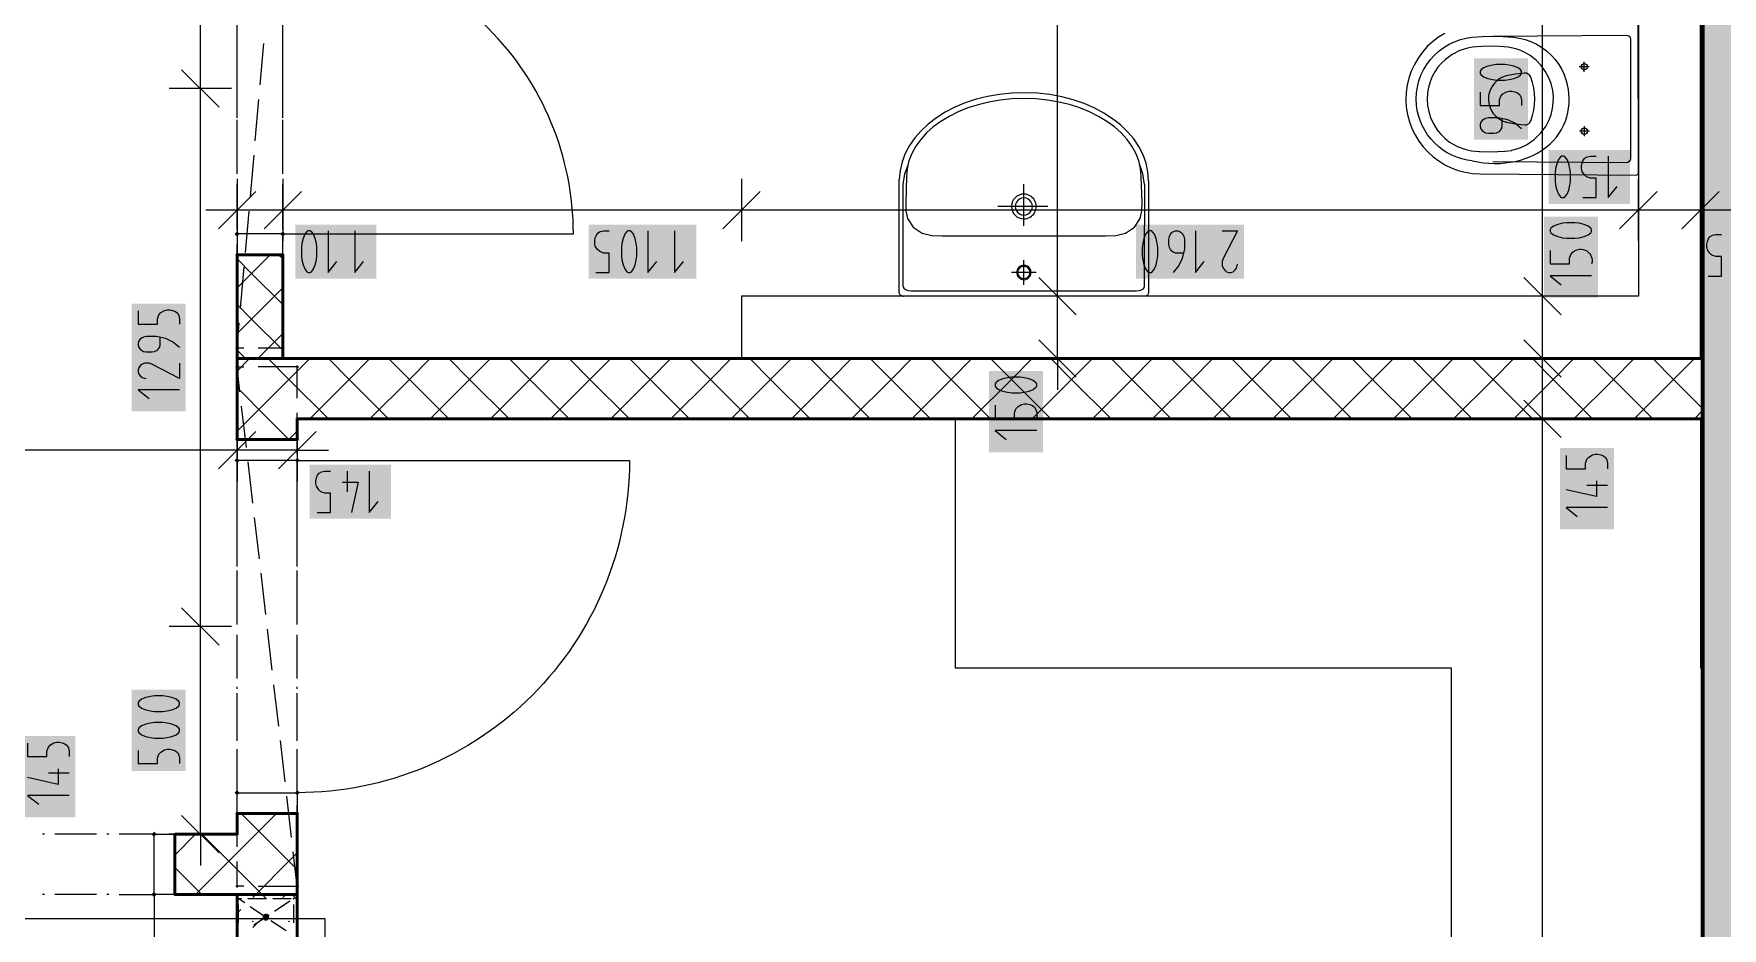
# Model space of a CAD drawing. Header units: millimetres. Extents: x 0 to 594, y 0 to 420.
# Drawn here: x 304.3 to 345.98, y 200.43 to 222.49 of the extents above; entities that cross this region are included whole.
import ezdxf

# ---------------------------------------------------------------- set-up
doc = ezdxf.new("R2010")
doc.units = ezdxf.units.MM
doc.header["$LTSCALE"] = 8
for name, color, linetype in [('PDF_Dvere', 7, 'Continuous'), ('PDF_Instalacni prizdivka do 1m', 7, 'Continuous'), ('PDF_Koty delkove', 7, 'Continuous'), ('PDF_Kuchyne', 7, 'Continuous'), ('PDF_Popis Prostupy', 7, 'Continuous'), ('PDF_Preklady', 7, 'Continuous'), ('PDF_Pricky zdene', 7, 'Continuous'), ('PDF_Prostupy', 7, 'Continuous'), ('PDF_Sanita', 7, 'Continuous'), ('PDF_Steny obvodove nosne', 7, 'Continuous'), ('RED_2.5mm^2', 1, 'Continuous')]:
    doc.layers.add(name, color=color, linetype=linetype)

msp = doc.modelspace()

# ---------------------------------------------------------------- linework, layer by layer
at = {"layer": 'PDF_Dvere', "lineweight": 25}
for points in [[(310.446, 217.554), (317.62, 217.554, 0.414214), (310.446, 224.729), (310.446, 224.112)], [(310.804, 211.402), (310.804, 211.968), (319.004, 211.968, -0.414214), (310.804, 203.768), (310.804, 204.483)], [(306.408, 201.257), (307.268, 201.257), (307.268, 193.057, -0.414213), (299.068, 201.257), (299.489, 201.257)]]:
    msp.add_lwpolyline(points, format="xyb", dxfattribs=at)
for points in [[(309.318, 222.216), (309.318, 222.267)], [(310.446, 222.216), (310.446, 222.267)], [(309.318, 220.934), (309.318, 221.959)], [(310.446, 220.934), (310.446, 221.959)], [(309.318, 220.627), (309.318, 220.678)], [(310.446, 220.627), (310.446, 220.678)], [(309.318, 219.346), (309.318, 220.371)], [(310.446, 219.346), (310.446, 220.371)], [(309.318, 219.038), (309.318, 219.089)], [(310.446, 219.038), (310.446, 219.089)], [(309.318, 217.757), (309.318, 218.782)], [(310.446, 217.757), (310.446, 218.782)], [(309.318, 211.402), (309.318, 211.968)], [(309.318, 211.094), (309.318, 211.146)], [(310.804, 211.094), (310.804, 211.146)], [(309.318, 209.813), (309.318, 210.838)], [(310.804, 209.813), (310.804, 210.838)], [(309.318, 209.506), (309.318, 209.557)], [(310.804, 209.506), (310.804, 209.557)], [(309.318, 208.225), (309.318, 209.25)], [(310.804, 208.225), (310.804, 209.25)], [(309.318, 207.917), (309.318, 207.968)], [(309.318, 206.636), (309.318, 207.661)], [(310.804, 207.917), (310.804, 207.968)], [(310.804, 206.636), (310.804, 207.661)], [(309.318, 206.328), (309.318, 206.38)], [(310.804, 206.328), (310.804, 206.38)], [(309.318, 205.047), (309.318, 206.072)], [(310.804, 205.047), (310.804, 206.072)], [(309.318, 204.74), (309.318, 204.791)], [(310.804, 204.74), (310.804, 204.791)], [(309.318, 203.768), (309.318, 204.483)], [(304.563, 202.743), (304.512, 202.743)], [(305.844, 202.743), (304.819, 202.743)], [(306.152, 202.743), (306.1, 202.743)], [(307.268, 202.743), (306.408, 202.743)], [(304.563, 201.257), (304.512, 201.257)], [(305.844, 201.257), (304.819, 201.257)], [(306.152, 201.257), (306.1, 201.257)]]:
    msp.add_lwpolyline(points, dxfattribs=at)
for points in [[(309.318, 217.554), (309.318, 217.042), (310.446, 217.042), (310.446, 217.554)], [(309.318, 211.968), (309.318, 212.481), (310.804, 212.481), (310.804, 211.968)], [(309.318, 203.256), (309.318, 203.768), (310.804, 203.768), (310.804, 203.256)], [(307.268, 202.743), (307.781, 202.743), (307.781, 201.257), (307.268, 201.257)]]:
    msp.add_lwpolyline(points, close=True, dxfattribs=at)
at = {"layer": 'PDF_Dvere', "lineweight": 25, "transparency": 33554559}
for points in [[(309.318, 217.49), (309.254, 217.554), (309.382, 217.554), (309.318, 217.618)], [(310.446, 217.49), (310.381, 217.554), (310.51, 217.554), (310.446, 217.618)], [(309.318, 211.904), (309.254, 211.968), (309.382, 211.968), (309.318, 212.032)], [(310.804, 211.904), (310.74, 211.968), (310.868, 211.968), (310.804, 212.032)], [(309.318, 203.704), (309.254, 203.768), (309.382, 203.768), (309.318, 203.832)], [(310.804, 203.704), (310.74, 203.768), (310.868, 203.768), (310.804, 203.832)], [(307.332, 202.743), (307.268, 202.679), (307.268, 202.807), (307.204, 202.743)], [(307.332, 201.257), (307.268, 201.193), (307.268, 201.321), (307.204, 201.257)]]:
    msp.add_solid(points, dxfattribs=at)
at = {"layer": 'PDF_Instalacni prizdivka do 1m', "lineweight": 25}
msp.add_lwpolyline([(321.772, 214.479), (345.449, 214.479), (345.449, 214.479), (345.449, 225.754), (343.912, 225.754), (343.912, 216.017), (321.772, 216.017)], close=True, dxfattribs=at)
at = {"layer": 'PDF_Koty delkove', "lineweight": 18}
for points in [[(329.57, 214.479), (329.57, 216.017), (329.57, 235.697), (329.57, 238.464)], [(341.543, 171.113), (341.543, 212.993), (341.543, 214.479), (341.543, 216.017), (341.543, 225.754), (341.543, 227.343), (341.543, 235.85), (341.543, 238.464)], [(308.411, 202.743), (308.411, 207.868), (308.411, 221.142), (308.411, 233.134)], [(308.872, 220.681), (307.949, 221.603)], [(309.179, 221.142), (308.411, 221.142), (307.642, 221.142)], [(340.005, 221.05), (340.005, 220.722), (340.483, 220.722), (340.483, 220.859), (340.518, 220.954), (340.569, 221.009), (340.654, 221.064), (340.722, 221.077), (340.79, 221.077), (340.859, 221.064), (340.927, 221.036), (340.978, 220.995), (341.013, 220.941), (341.03, 220.859), (341.03, 220.722)], [(341.03, 220.147), (340.859, 220.284), (340.688, 220.366), (340.449, 220.42), (340.209, 220.42), (340.142, 220.406), (340.09, 220.379), (340.056, 220.352), (340.022, 220.311), (340.005, 220.256), (340.005, 220.202), (340.022, 220.147), (340.056, 220.106), (340.09, 220.079), (340.142, 220.051), (340.209, 220.037), (340.347, 220.037), (340.414, 220.051)], [(340.414, 220.051), (340.483, 220.079), (340.534, 220.147), (340.552, 220.202), (340.552, 220.393)], [(341.855, 219.064), (341.855, 218.859), (341.868, 218.758), (341.896, 218.638), (341.937, 218.535), (341.991, 218.467), (342.019, 218.45), (342.073, 218.45), (342.101, 218.467), (342.155, 218.535), (342.196, 218.638), (342.224, 218.758), (342.238, 218.859), (342.238, 219.064), (342.224, 219.167), (342.196, 219.287), (342.155, 219.389), (342.101, 219.458), (342.073, 219.475), (342.019, 219.475), (341.991, 219.458), (341.937, 219.389)], [(341.937, 219.389), (341.896, 219.287), (341.868, 219.167), (341.855, 219.064)], [(342.539, 218.45), (342.867, 218.45), (342.867, 218.928), (342.73, 218.928), (342.635, 218.963), (342.58, 219.014), (342.526, 219.099), (342.512, 219.167), (342.512, 219.235), (342.526, 219.304), (342.553, 219.372), (342.594, 219.423), (342.648, 219.458), (342.73, 219.475), (342.867, 219.475)], [(343.169, 219.475), (343.169, 218.45), (343.387, 218.723)], [(309.318, 218.912), (309.318, 218.143), (309.318, 217.374)], [(310.446, 218.912), (310.446, 218.143), (310.446, 217.374)], [(321.772, 218.912), (321.772, 218.143), (321.772, 217.374)], [(343.911, 218.912), (343.911, 218.143), (343.911, 217.374)], [(345.449, 218.912), (345.449, 218.143), (345.449, 217.374)], [(309.779, 218.604), (308.857, 217.682)], [(310.907, 218.604), (309.984, 217.682)], [(322.233, 218.604), (321.31, 217.682)], [(344.373, 218.604), (343.45, 217.682)], [(345.91, 218.604), (344.988, 217.682)], [(309.318, 218.143), (308.549, 218.143)], [(382.605, 218.143), (374.507, 218.143), (371.279, 218.143), (368.923, 218.143), (349.242, 218.143), (347.55, 218.143), (345.449, 218.143), (343.911, 218.143), (321.772, 218.143), (310.446, 218.143), (309.318, 218.143)], [(311.564, 217.631), (311.564, 216.606), (311.782, 216.878)], [(312.221, 217.631), (312.221, 216.606), (312.439, 216.878)], [(318.148, 217.391), (318.161, 217.459), (318.189, 217.527), (318.23, 217.578), (318.284, 217.613), (318.366, 217.631), (318.503, 217.631)], [(319.462, 217.631), (319.462, 216.606), (319.68, 216.878)], [(320.119, 217.631), (320.119, 216.606), (320.337, 216.878)], [(332.006, 216.793), (332.034, 216.913), (332.048, 217.015), (332.048, 217.22), (332.034, 217.322), (332.006, 217.442), (331.965, 217.545), (331.91, 217.613), (331.883, 217.631), (331.828, 217.631), (331.8, 217.613), (331.746, 217.545), (331.705, 217.442), (331.678, 217.322), (331.664, 217.22)], [(332.677, 217.083), (332.485, 217.083), (332.43, 217.101), (332.389, 217.135), (332.362, 217.169), (332.335, 217.22), (332.321, 217.288), (332.321, 217.425), (332.335, 217.493), (332.362, 217.545), (332.389, 217.578), (332.43, 217.613), (332.485, 217.631), (332.54, 217.631), (332.595, 217.613), (332.636, 217.578), (332.663, 217.545), (332.691, 217.493), (332.705, 217.425), (332.705, 217.186), (332.65, 216.947), (332.568, 216.776), (332.43, 216.606)], [(332.978, 217.631), (332.978, 216.606), (333.197, 216.878)], [(333.635, 217.631), (334.019, 217.631), (333.662, 216.947), (333.635, 216.878), (333.635, 216.776), (333.662, 216.708), (333.703, 216.657), (333.744, 216.622), (333.8, 216.606), (333.854, 216.606), (333.909, 216.622), (333.95, 216.657), (333.991, 216.708), (334.019, 216.81)], [(318.175, 216.606), (318.503, 216.606), (318.503, 217.083), (318.366, 217.083), (318.271, 217.118), (318.216, 217.169), (318.161, 217.254), (318.148, 217.322), (318.148, 217.391)], [(331.664, 217.22), (331.664, 217.015), (331.678, 216.913), (331.705, 216.793), (331.746, 216.691), (331.8, 216.622), (331.828, 216.606), (331.883, 216.606), (331.91, 216.622), (331.965, 216.691), (332.006, 216.793)], [(345.961, 216.516), (345.961, 216.994), (345.824, 216.994), (345.729, 217.029), (345.674, 217.08), (345.619, 217.165), (345.605, 217.233), (345.605, 217.301), (345.619, 217.37), (345.646, 217.438), (345.687, 217.489), (345.742, 217.524), (345.824, 217.541), (345.961, 217.541)], [(330.032, 215.556), (329.109, 216.478)], [(342.004, 215.556), (341.081, 216.478)], [(342.759, 216.517), (341.734, 216.517), (342.007, 216.298)], [(345.632, 216.516), (345.961, 216.516)], [(330.339, 216.017), (329.57, 216.017), (328.802, 216.017)], [(342.311, 216.017), (341.543, 216.017), (340.774, 216.017)], [(306.873, 215.655), (306.873, 215.327), (307.351, 215.327), (307.351, 215.464), (307.386, 215.559), (307.437, 215.614), (307.522, 215.669), (307.59, 215.682), (307.658, 215.682), (307.727, 215.669), (307.795, 215.641), (307.846, 215.6), (307.881, 215.546), (307.898, 215.464), (307.898, 215.327)], [(307.898, 214.752), (307.727, 214.889), (307.556, 214.971), (307.317, 215.025), (307.077, 215.025), (307.009, 215.011), (306.958, 214.984), (306.924, 214.957), (306.89, 214.916), (306.873, 214.861)], [(306.873, 214.861), (306.873, 214.807), (306.89, 214.752), (306.924, 214.711), (306.958, 214.684), (307.009, 214.656), (307.077, 214.642), (307.214, 214.642), (307.282, 214.656), (307.351, 214.684), (307.402, 214.752), (307.419, 214.807), (307.419, 214.998)], [(330.032, 214.018), (329.109, 214.941)], [(342.004, 214.018), (341.081, 214.941)], [(307.898, 214.368), (307.898, 213.985), (307.214, 214.341), (307.146, 214.368), (307.043, 214.368), (306.976, 214.341), (306.924, 214.3), (306.89, 214.259), (306.873, 214.204), (306.873, 214.15), (306.89, 214.095), (306.924, 214.054), (306.976, 214.013), (307.077, 213.985)], [(330.339, 214.479), (329.57, 214.479), (328.802, 214.479)], [(329.57, 214.479), (329.57, 213.711)], [(342.311, 214.479), (341.543, 214.479), (340.774, 214.479)], [(328.647, 214.018), (328.442, 214.018), (328.34, 214.004), (328.22, 213.977), (328.118, 213.936), (328.049, 213.882), (328.033, 213.854), (328.033, 213.8), (328.049, 213.772), (328.118, 213.718), (328.22, 213.677), (328.34, 213.649), (328.442, 213.635), (328.647, 213.635), (328.749, 213.649), (328.869, 213.677), (328.972, 213.718), (329.04, 213.772), (329.058, 213.8), (329.058, 213.854), (329.04, 213.882)], [(329.04, 213.882), (328.972, 213.936), (328.869, 213.977), (328.749, 214.004), (328.647, 214.018)], [(307.898, 213.711), (306.873, 213.711), (307.146, 213.493)], [(342.004, 212.532), (341.081, 213.454)], [(328.033, 213.334), (328.033, 213.006), (328.51, 213.006), (328.51, 213.143), (328.545, 213.238), (328.597, 213.293), (328.682, 213.347), (328.749, 213.361), (328.818, 213.361), (328.887, 213.347), (328.954, 213.32), (329.006, 213.279), (329.04, 213.225), (329.058, 213.143), (329.058, 213.006)], [(309.779, 212.678), (308.857, 211.756)], [(309.318, 212.986), (309.318, 212.217), (309.318, 211.448)], [(311.266, 212.678), (310.343, 211.756)], [(310.804, 212.986), (310.804, 212.217), (310.804, 211.448)], [(329.058, 212.704), (328.033, 212.704), (328.305, 212.486)], [(342.311, 212.993), (341.543, 212.993), (340.774, 212.993)], [(310.804, 212.217), (309.531, 212.217), (309.318, 212.217), (307.477, 212.217), (294.558, 212.217), (293.431, 212.217), (283.027, 212.217), (280.875, 212.217), (270.471, 212.217), (269.343, 212.217)], [(310.804, 212.217), (311.573, 212.217)], [(342.129, 212.091), (342.129, 211.762), (342.607, 211.762), (342.607, 211.899), (342.642, 211.994), (342.693, 212.05), (342.778, 212.104), (342.846, 212.118), (342.915, 212.118), (342.983, 212.104), (343.051, 212.077), (343.102, 212.036), (343.137, 211.981), (343.154, 211.899), (343.154, 211.762)], [(311.292, 210.679), (311.621, 210.679), (311.621, 211.157), (311.484, 211.157), (311.388, 211.192), (311.333, 211.243), (311.279, 211.328), (311.265, 211.396), (311.265, 211.465), (311.279, 211.533), (311.306, 211.601), (311.347, 211.652), (311.402, 211.687), (311.484, 211.704), (311.621, 211.704)], [(311.922, 211.431), (312.306, 211.431), (312.141, 210.679)], [(312.032, 211.704), (312.032, 211.192)], [(312.579, 211.704), (312.579, 210.679), (312.798, 210.952)], [(342.881, 211.461), (342.881, 211.077), (342.129, 211.242)], [(343.154, 211.351), (342.642, 211.351)], [(343.154, 210.804), (342.129, 210.804), (342.402, 210.585)], [(308.872, 207.407), (307.949, 208.329)], [(309.179, 207.868), (308.411, 207.868), (307.642, 207.868)], [(307.487, 205.498), (307.282, 205.498), (307.181, 205.484), (307.061, 205.457), (306.958, 205.415), (306.89, 205.361), (306.873, 205.333), (306.873, 205.279), (306.89, 205.251), (306.958, 205.197), (307.061, 205.156), (307.181, 205.128), (307.282, 205.114), (307.487, 205.114), (307.59, 205.128), (307.71, 205.156), (307.812, 205.197), (307.881, 205.251), (307.898, 205.279), (307.898, 205.333), (307.881, 205.361), (307.812, 205.415), (307.71, 205.457)], [(307.71, 205.457), (307.59, 205.484), (307.487, 205.498)], [(304.147, 204.989), (304.147, 204.66), (304.624, 204.66), (304.624, 204.797), (304.659, 204.893), (304.71, 204.948), (304.795, 205.002), (304.863, 205.016), (304.932, 205.016), (305, 205.002), (305.068, 204.975), (305.119, 204.934), (305.154, 204.879), (305.172, 204.797), (305.172, 204.66)], [(306.873, 204.813), (306.873, 204.485), (307.351, 204.485), (307.351, 204.622), (307.386, 204.717), (307.437, 204.772), (307.522, 204.827), (307.59, 204.841), (307.658, 204.841), (307.727, 204.827), (307.795, 204.799), (307.846, 204.758), (307.881, 204.704), (307.898, 204.622), (307.898, 204.485)], [(304.898, 204.359), (304.898, 203.975), (304.147, 204.14)], [(305.172, 204.249), (304.659, 204.249)], [(305.172, 203.702), (304.147, 203.702), (304.419, 203.483)], [(308.872, 202.282), (307.949, 203.204)], [(309.179, 202.743), (308.411, 202.743), (307.642, 202.743)], [(308.411, 202.743), (308.411, 201.974)]]:
    msp.add_lwpolyline(points, dxfattribs=at)
for points in [[(340.619, 221.735), (340.414, 221.735), (340.313, 221.721), (340.193, 221.693), (340.09, 221.652), (340.022, 221.598), (340.005, 221.57), (340.005, 221.516), (340.022, 221.488), (340.09, 221.434), (340.193, 221.393), (340.313, 221.365), (340.414, 221.351), (340.619, 221.351), (340.722, 221.365), (340.842, 221.393), (340.944, 221.434), (341.013, 221.488), (341.03, 221.516), (341.03, 221.57), (341.013, 221.598), (340.944, 221.652), (340.842, 221.693), (340.722, 221.721)], [(310.907, 217.22), (310.907, 217.015), (310.92, 216.913), (310.948, 216.793), (310.989, 216.691), (311.043, 216.622), (311.071, 216.606), (311.125, 216.606), (311.153, 216.622), (311.207, 216.691), (311.248, 216.793), (311.276, 216.913), (311.29, 217.015), (311.29, 217.22), (311.276, 217.322), (311.248, 217.442), (311.207, 217.545), (311.153, 217.613), (311.125, 217.631), (311.071, 217.631), (311.043, 217.613), (310.989, 217.545), (310.948, 217.442), (310.92, 217.322)], [(318.805, 217.22), (318.805, 217.015), (318.819, 216.913), (318.846, 216.793), (318.887, 216.691), (318.941, 216.622), (318.969, 216.606), (319.023, 216.606), (319.051, 216.622), (319.105, 216.691), (319.146, 216.793), (319.174, 216.913), (319.188, 217.015), (319.188, 217.22), (319.174, 217.322), (319.146, 217.442), (319.105, 217.545), (319.051, 217.613), (319.023, 217.631), (318.969, 217.631), (318.941, 217.613), (318.887, 217.545), (318.846, 217.442), (318.819, 217.322)], [(342.348, 217.831), (342.143, 217.831), (342.042, 217.817), (341.922, 217.79), (341.819, 217.749), (341.751, 217.694), (341.734, 217.667), (341.734, 217.612), (341.751, 217.584), (341.819, 217.53), (341.922, 217.489), (342.042, 217.461), (342.143, 217.447), (342.348, 217.447), (342.451, 217.461), (342.571, 217.489), (342.673, 217.53), (342.742, 217.584), (342.759, 217.612), (342.759, 217.667), (342.742, 217.694), (342.673, 217.749), (342.571, 217.79), (342.451, 217.817)], [(307.487, 206.155), (307.282, 206.155), (307.181, 206.141), (307.061, 206.114), (306.958, 206.073), (306.89, 206.018), (306.873, 205.99), (306.873, 205.936), (306.89, 205.908), (306.958, 205.854), (307.061, 205.813), (307.181, 205.785), (307.282, 205.771), (307.487, 205.771), (307.59, 205.785), (307.71, 205.813), (307.812, 205.854), (307.881, 205.908), (307.898, 205.936), (307.898, 205.99), (307.881, 206.018), (307.812, 206.073), (307.71, 206.114), (307.59, 206.141)]]:
    msp.add_lwpolyline(points, close=True, dxfattribs=at)
msp.add_lwpolyline([(341.734, 217.147), (341.734, 216.818), (342.212, 216.818), (342.212, 216.955), (342.247, 217.051), (342.298, 217.106, -0.753191), (342.759, 216.818)], format="xyb", dxfattribs=at)
at = {"layer": 'PDF_Koty delkove', "color": 7, "lineweight": 18, "true_color": 0xffffff, "transparency": 33554559}
for points in [[(341.184, 219.883), (341.184, 221.888), (339.851, 219.883), (339.851, 221.888)], [(343.706, 219.629), (341.701, 219.629), (343.706, 218.296), (341.701, 218.296)], [(312.758, 217.784), (310.753, 217.784), (312.758, 216.452), (310.753, 216.452)], [(320.656, 217.784), (317.994, 217.784), (320.656, 216.452), (317.994, 216.452)], [(334.173, 217.784), (331.511, 217.784), (334.173, 216.452), (331.511, 216.452)], [(342.913, 215.979), (342.913, 217.984), (341.58, 215.979), (341.58, 217.984)], [(347.457, 217.695), (345.452, 217.695), (347.457, 216.363), (345.452, 216.363)], [(308.052, 213.174), (308.052, 215.836), (306.719, 213.174), (306.719, 215.836)], [(329.212, 212.167), (329.212, 214.172), (327.879, 212.167), (327.879, 214.172)], [(343.308, 210.266), (343.308, 212.271), (341.976, 210.266), (341.976, 212.271)], [(313.117, 211.858), (311.112, 211.858), (313.117, 210.526), (311.112, 210.526)], [(308.052, 204.303), (308.052, 206.308), (306.719, 204.303), (306.719, 206.308)], [(305.325, 203.164), (305.325, 205.169), (303.993, 203.164), (303.993, 205.169)]]:
    msp.add_solid(points, dxfattribs=at)
at = {"layer": 'PDF_Kuchyne', "lineweight": 13}
msp.add_lwpolyline([(345.449, 188.393), (333.149, 188.393), (333.149, 194.543), (339.299, 194.543), (339.299, 206.843), (327.05, 206.843), (327.05, 212.993), (345.449, 212.993), (345.449, 206.843)], dxfattribs=at)
at = {"layer": 'PDF_Popis Prostupy', "lineweight": 25}
msp.add_lwpolyline([(310.086, 200.738), (310.079, 200.746), (310.07, 200.754), (310.061, 200.76), (310.05, 200.764), (310.04, 200.766), (310.028, 200.767), (310.017, 200.766), (310.007, 200.763), (309.996, 200.759), (309.987, 200.753), (309.979, 200.745), (309.972, 200.736), (309.967, 200.726), (309.963, 200.716), (309.961, 200.705), (309.961, 200.694), (309.963, 200.683), (309.967, 200.672), (309.972, 200.662), (309.979, 200.653), (309.987, 200.646), (309.996, 200.639), (310.006, 200.635), (310.017, 200.632), (310.028, 200.63), (310.039, 200.631), (310.05, 200.634), (310.06, 200.638), (310.07, 200.644), (310.078, 200.651), (310.085, 200.659), (310.091, 200.669), (310.095, 200.679), (310.097, 200.69), (310.098, 200.701), (310.096, 200.713), (310.093, 200.723), (310.088, 200.733)], close=True, dxfattribs=at)
for points in [[(309.973, 200.66), (309.973, 200.66)], [(309.991, 200.755), (309.991, 200.755)], [(310.068, 200.643), (310.068, 200.643)], [(310.086, 200.738), (310.086, 200.738)]]:
    msp.add_lwpolyline(points, dxfattribs=at)
at = {"layer": 'PDF_Popis Prostupy', "lineweight": 25, "transparency": 33554559}
for points in [[(309.962, 200.694), (310.035, 200.631), (309.968, 200.728)], [(310.001, 200.637), (309.962, 200.694), (309.973, 200.66)], [(309.962, 200.694), (310.001, 200.637), (310.035, 200.631)], [(309.968, 200.728), (310.068, 200.643), (309.991, 200.755)], [(309.968, 200.728), (310.035, 200.631), (310.068, 200.643)], [(309.991, 200.755), (310.091, 200.67), (310.024, 200.767)], [(309.991, 200.755), (310.068, 200.643), (310.091, 200.67)], [(310.024, 200.767), (310.091, 200.67), (310.097, 200.704)], [(310.024, 200.767), (310.097, 200.704), (310.058, 200.76)], [(310.058, 200.76), (310.097, 200.704), (310.086, 200.738)]]:
    msp.add_solid(points, dxfattribs=at)
at = {"layer": 'PDF_Preklady', "lineweight": 18}
for points in [[(309.318, 221.806), (309.318, 222.831)], [(310.446, 221.806), (310.446, 222.831)], [(309.89, 221.232), (309.98, 222.253)], [(309.318, 220.422), (309.318, 221.447)], [(310.446, 220.422), (310.446, 221.447)], [(309.768, 219.854), (309.858, 220.875)], [(309.318, 219.038), (309.318, 220.063)], [(310.446, 219.038), (310.446, 220.063)], [(309.647, 218.475), (309.737, 219.496)], [(309.318, 217.654), (309.318, 218.679)], [(310.446, 217.654), (310.446, 218.679)], [(309.526, 217.097), (309.616, 218.118)], [(309.318, 217.042), (309.318, 217.296)], [(310.446, 217.042), (310.446, 217.296)], [(309.318, 216.271), (309.318, 217.042)], [(310.446, 216.271), (310.446, 217.042)], [(309.405, 215.718), (309.494, 216.739)], [(309.318, 214.887), (309.318, 215.912)], [(310.446, 214.887), (310.446, 215.912)], [(309.318, 214.736), (309.373, 215.361)], [(309.483, 214.736), (309.318, 214.736)], [(310.446, 214.736), (309.841, 214.736)], [(309.389, 213.662), (309.318, 214.274), (309.483, 214.274)], [(309.318, 213.503), (309.318, 214.274)], [(310.804, 214.274), (309.841, 214.274)], [(310.804, 213.503), (310.804, 214.274)], [(309.318, 212.993), (309.318, 213.144)], [(309.549, 212.287), (309.43, 213.305)], [(310.804, 212.993), (310.804, 213.144)], [(309.318, 212.119), (309.318, 212.481), (309.318, 212.993)], [(310.804, 212.119), (310.804, 212.481), (310.804, 212.993)], [(309.318, 210.736), (309.318, 211.761)], [(309.708, 210.913), (309.59, 211.931)], [(310.804, 210.736), (310.804, 211.761)], [(309.867, 209.538), (309.749, 210.556)], [(309.318, 209.352), (309.318, 210.377)], [(310.804, 209.352), (310.804, 210.377)], [(309.318, 207.968), (309.318, 208.993)], [(310.027, 208.164), (309.909, 209.182)], [(310.804, 207.968), (310.804, 208.993)], [(309.318, 206.585), (309.318, 207.61)], [(310.186, 206.789), (310.068, 207.807)], [(310.804, 206.585), (310.804, 207.61)], [(310.346, 205.414), (310.228, 206.433)], [(309.318, 205.201), (309.318, 206.226)], [(310.804, 205.201), (310.804, 206.226)], [(309.318, 203.817), (309.318, 204.842)], [(310.505, 204.04), (310.387, 205.058)], [(310.804, 203.817), (310.804, 204.842)], [(309.318, 203.256), (309.318, 203.458)], [(310.665, 202.665), (310.547, 203.684)], [(310.804, 203.256), (310.804, 203.458)], [(309.318, 202.433), (309.318, 202.743), (309.318, 203.256)], [(310.804, 202.433), (310.804, 203.256)], [(309.841, 201.462), (310.804, 201.462), (310.706, 202.309)], [(309.318, 201.462), (309.318, 202.075)], [(310.804, 201.462), (310.804, 202.075)], [(309.318, 201.462), (309.318, 201.462)], [(309.483, 201.462), (309.318, 201.462)]]:
    msp.add_lwpolyline(points, dxfattribs=at)
at = {"layer": 'PDF_Preklady', "lineweight": 18, "transparency": 33554559}
for points in [[(309.318, 216.996), (309.272, 217.042), (309.364, 217.042), (309.318, 217.088)], [(309.318, 216.996), (309.272, 217.042), (309.364, 217.042), (309.318, 217.088)], [(310.446, 216.996), (310.399, 217.042), (310.492, 217.042), (310.446, 217.088)], [(310.446, 216.996), (310.399, 217.042), (310.492, 217.042), (310.446, 217.088)], [(309.314, 214.69), (309.272, 214.74), (309.364, 214.732), (309.322, 214.782)], [(309.318, 214.689), (309.272, 214.736), (309.364, 214.736), (309.318, 214.782)], [(309.364, 214.736), (309.318, 214.689), (309.318, 214.782), (309.272, 214.736)], [(310.492, 214.736), (310.446, 214.689), (310.446, 214.782), (310.399, 214.736)], [(310.446, 214.689), (310.399, 214.736), (310.492, 214.736), (310.446, 214.782)], [(309.323, 214.229), (309.272, 214.269), (309.364, 214.28), (309.313, 214.32)], [(309.364, 214.274), (309.318, 214.228), (309.318, 214.32), (309.272, 214.274)], [(309.318, 214.228), (309.272, 214.274), (309.364, 214.274), (309.318, 214.32)], [(310.804, 214.228), (310.758, 214.274), (310.85, 214.274), (310.804, 214.32)], [(310.85, 214.274), (310.804, 214.228), (310.804, 214.32), (310.758, 214.274)], [(309.318, 212.947), (309.272, 212.993), (309.364, 212.993), (309.318, 213.039)], [(309.318, 212.947), (309.272, 212.993), (309.364, 212.993), (309.318, 213.039)], [(310.804, 212.947), (310.758, 212.993), (310.85, 212.993), (310.804, 213.039)], [(310.804, 212.947), (310.758, 212.993), (310.85, 212.993), (310.804, 213.039)], [(309.318, 212.435), (309.272, 212.481), (309.364, 212.481), (309.318, 212.527)], [(309.318, 212.435), (309.272, 212.481), (309.364, 212.481), (309.318, 212.527)], [(310.804, 212.435), (310.758, 212.481), (310.85, 212.481), (310.804, 212.527)], [(310.804, 212.435), (310.758, 212.481), (310.85, 212.481), (310.804, 212.527)], [(309.318, 203.21), (309.272, 203.256), (309.364, 203.256), (309.318, 203.302)], [(309.318, 203.21), (309.272, 203.256), (309.364, 203.256), (309.318, 203.302)], [(310.804, 203.21), (310.758, 203.256), (310.85, 203.256), (310.804, 203.302)], [(310.804, 203.21), (310.758, 203.256), (310.85, 203.256), (310.804, 203.302)], [(309.318, 202.697), (309.272, 202.743), (309.364, 202.743), (309.318, 202.789)], [(309.318, 202.697), (309.272, 202.743), (309.364, 202.743), (309.318, 202.789)], [(309.318, 201.416), (309.272, 201.462), (309.364, 201.462), (309.318, 201.508)], [(309.364, 201.462), (309.318, 201.416), (309.318, 201.508), (309.272, 201.462)], [(310.81, 201.416), (310.758, 201.457), (310.85, 201.467), (310.799, 201.508)], [(310.85, 201.462), (310.804, 201.416), (310.804, 201.508), (310.758, 201.462)], [(310.804, 201.416), (310.758, 201.462), (310.85, 201.462), (310.804, 201.508)]]:
    msp.add_solid(points, dxfattribs=at)
at = {"layer": 'PDF_Pricky zdene', "lineweight": 9}
for points in [[(310.138, 217.042), (309.677, 216.581), (309.318, 216.222)], [(310.446, 215.812), (309.677, 216.581), (309.318, 216.939)], [(310.446, 216.939), (310.343, 217.042)], [(310.446, 216.222), (309.677, 215.453), (309.318, 215.094)], [(310.446, 214.684), (309.677, 215.453), (309.318, 215.812)], [(309.523, 214.479), (309.318, 214.684)], [(310.446, 215.094), (309.831, 214.479)], [(311.112, 214.479), (310.599, 213.967), (309.626, 212.993), (309.318, 212.686)], [(309.626, 214.479), (309.318, 214.172)], [(311.573, 212.993), (310.599, 213.967), (310.087, 214.479)], [(312.598, 214.479), (312.086, 213.967), (311.112, 212.993)], [(313.059, 212.993), (312.086, 213.967), (311.573, 214.479)], [(314.084, 214.479), (313.572, 213.967), (312.598, 212.993)], [(314.545, 212.993), (313.572, 213.967), (313.059, 214.479)], [(315.57, 214.479), (315.058, 213.967), (314.084, 212.993)], [(316.032, 212.993), (315.058, 213.967), (314.545, 214.479)], [(317.057, 214.479), (316.544, 213.967), (315.57, 212.993)], [(317.518, 212.993), (316.544, 213.967), (316.032, 214.479)], [(318.543, 214.479), (318.03, 213.967), (317.057, 212.993)], [(319.004, 212.993), (318.03, 213.967), (317.518, 214.479)], [(320.029, 214.479), (319.517, 213.967), (318.543, 212.993)], [(320.49, 212.993), (319.517, 213.967), (319.004, 214.479)], [(321.515, 214.479), (321.003, 213.967), (320.029, 212.993)], [(321.977, 212.993), (321.003, 213.967), (320.49, 214.479)], [(323.002, 214.479), (322.489, 213.967), (321.515, 212.993)], [(323.463, 212.993), (322.489, 213.967), (321.977, 214.479)], [(324.488, 214.479), (323.975, 213.967), (323.002, 212.993)], [(324.949, 212.993), (323.975, 213.967), (323.463, 214.479)], [(325.974, 214.479), (325.462, 213.967), (324.488, 212.993)], [(326.435, 212.993), (325.462, 213.967), (324.949, 214.479)], [(327.46, 214.479), (326.948, 213.967), (325.974, 212.993)], [(327.922, 212.993), (326.948, 213.967), (326.435, 214.479)], [(328.947, 214.479), (328.434, 213.967), (327.46, 212.993)], [(329.408, 212.993), (328.434, 213.967), (327.922, 214.479)], [(330.433, 214.479), (329.92, 213.967), (328.947, 212.993)], [(330.894, 212.993), (329.92, 213.967), (329.408, 214.479)], [(331.919, 214.479), (331.407, 213.967), (330.433, 212.993)], [(332.38, 212.993), (331.407, 213.967), (330.894, 214.479)], [(333.405, 214.479), (332.893, 213.967), (331.919, 212.993)], [(333.867, 212.993), (332.893, 213.967), (332.38, 214.479)], [(334.892, 214.479), (334.379, 213.967), (333.867, 214.479)], [(336.378, 214.479), (335.865, 213.967), (334.892, 212.993)], [(336.839, 212.993), (335.865, 213.967), (335.353, 214.479)], [(337.864, 214.479), (337.352, 213.967), (336.378, 212.993)], [(338.325, 212.993), (337.352, 213.967), (336.839, 214.479)], [(339.35, 214.479), (338.838, 213.967), (337.864, 212.993)], [(339.812, 212.993), (338.838, 213.967), (338.325, 214.479)], [(340.837, 214.479), (340.324, 213.967), (339.35, 212.993)], [(341.298, 212.993), (340.324, 213.967), (339.812, 214.479)], [(342.323, 214.479), (341.81, 213.967), (340.837, 212.993)], [(342.784, 212.993), (341.81, 213.967), (341.298, 214.479)], [(343.809, 214.479), (343.296, 213.967), (342.323, 212.993)], [(344.27, 212.993), (343.296, 213.967), (342.784, 214.479)], [(345.295, 214.479), (344.783, 213.967), (343.809, 212.993)], [(345.5, 213.25), (344.783, 213.967), (344.27, 214.479)], [(335.353, 212.993), (334.379, 213.967), (333.405, 212.993)], [(310.087, 212.993), (309.318, 213.762)], [(345.5, 213.198), (345.295, 212.993)], [(310.804, 212.686), (310.599, 212.481), (310.087, 212.993)], [(310.292, 203.256), (309.318, 202.282)], [(310.804, 201.872), (310.599, 202.077), (309.421, 203.256)], [(308.293, 202.743), (307.781, 202.231)], [(309.933, 201.257), (309.318, 201.872), (309.113, 202.077), (308.447, 202.743)], [(309.318, 202.282), (309.113, 202.077), (308.293, 201.257)], [(310.804, 202.282), (310.599, 202.077), (309.779, 201.257)], [(308.447, 201.257), (307.781, 201.923)], [(309.708, 201.185), (309.779, 201.257)], [(310.034, 201.155), (310.034, 201.155), (309.933, 201.257)], [(310.451, 201.185), (310.522, 201.257)], [(310.804, 201.129), (310.676, 201.257)], [(309.318, 200.796), (309.41, 200.888)], [(309.708, 200.442), (309.856, 200.591)]]:
    msp.add_lwpolyline(points, dxfattribs=at)
at = {"layer": 'PDF_Pricky zdene', "lineweight": 50}
for points in [[(309.318, 217.042), (310.446, 217.042), (310.446, 214.736), (310.446, 214.479), (309.318, 214.479), (309.318, 214.736), (309.318, 217.042)], [(309.318, 202.743), (309.318, 203.256), (310.804, 203.256), (310.804, 201.462), (310.804, 201.257), (309.318, 201.257)], [(309.318, 201.257), (307.781, 201.257), (307.781, 202.743), (309.318, 202.743)]]:
    msp.add_lwpolyline(points, dxfattribs=at)
for points in [[(309.318, 212.993), (309.318, 214.274), (309.318, 214.479), (310.446, 214.479), (345.449, 214.479), (345.5, 214.479), (345.5, 212.993), (345.449, 212.993), (310.804, 212.993), (310.804, 212.481), (309.318, 212.481)], [(310.804, 151.955), (310.804, 152.109), (310.804, 201.257), (309.318, 201.257), (309.318, 152.109), (309.318, 151.955)]]:
    msp.add_lwpolyline(points, close=True, dxfattribs=at)
at = {"layer": 'PDF_Pricky zdene', "lineweight": 9, "transparency": 33554559}
for points in [[(309.708, 200.571), (309.684, 200.594), (309.731, 200.594), (309.708, 200.617)], [(310.599, 200.568), (310.576, 200.591), (310.622, 200.591), (310.599, 200.614)]]:
    msp.add_solid(points, dxfattribs=at)
at = {"layer": 'PDF_Prostupy', "lineweight": 25}
for points in [[(309.505, 201.048), (309.346, 201.155), (309.425, 201.155)], [(309.346, 201.013), (309.346, 200.557)], [(309.585, 201.155), (310.041, 201.155)], [(309.638, 200.96), (310.017, 200.707)], [(310.2, 201.155), (310.656, 201.155)], [(310.618, 201.091), (310.239, 200.838)], [(310.713, 201.013), (310.713, 200.557)], [(310.106, 200.75), (309.727, 200.497)], [(310.15, 200.618), (310.529, 200.366)]]:
    msp.add_lwpolyline(points, dxfattribs=at)
at = {"layer": 'PDF_Prostupy', "lineweight": 25, "transparency": 33554559}
for points in [[(309.346, 201.183), (309.374, 201.155), (309.317, 201.155), (309.346, 201.126)], [(309.317, 201.155), (309.346, 201.183), (309.346, 201.126), (309.374, 201.155)], [(309.322, 201.17), (309.362, 201.178), (309.33, 201.131), (309.37, 201.139)], [(310.685, 201.155), (310.713, 201.183), (310.713, 201.126), (310.742, 201.155)], [(310.713, 201.183), (310.742, 201.155), (310.685, 201.155), (310.713, 201.126)], [(310.737, 201.17), (310.729, 201.131), (310.697, 201.178), (310.689, 201.139)]]:
    msp.add_solid(points, dxfattribs=at)
at = {"layer": 'PDF_Sanita', "lineweight": 25}
msp.add_lwpolyline([(339.133, 222.502), (338.979, 222.407), (338.834, 222.298), (338.701, 222.175), (338.58, 222.039), (338.473, 221.892), (338.382, 221.736), (338.306, 221.572), (338.247, 221.401), (338.205, 221.226), (338.18, 221.047), (338.173, 220.865, 0.409118), (340.003, 219.038), (343.861, 219.007), (343.862, 219.007), (343.898, 219.022), (343.913, 219.058), (343.91, 222.713)], format="xyb", dxfattribs=at)
for points in [[(339.813, 219.359), (339.684, 219.377), (339.555, 219.406), (339.43, 219.446), (339.308, 219.497), (339.192, 219.558), (339.081, 219.63), (338.976, 219.71), (338.879, 219.799), (338.789, 219.897), (338.709, 220.001), (338.637, 220.112), (338.576, 220.229), (338.525, 220.35), (338.484, 220.476), (338.455, 220.604), (338.436, 220.735), (338.429, 220.885), (338.437, 221.035), (338.459, 221.183), (338.495, 221.329), (338.546, 221.47), (338.611, 221.606), (338.688, 221.735), (338.778, 221.856), (338.88, 221.967), (338.991, 222.068), (339.112, 222.157), (339.241, 222.234), (339.377, 222.298), (339.518, 222.349), (339.663, 222.385), (339.811, 222.406), (340.065, 222.425), (340.318, 222.431), (340.571, 222.425), (340.825, 222.407), (340.972, 222.386), (341.118, 222.35), (341.259, 222.3), (341.395, 222.236), (341.524, 222.159), (341.645, 222.07), (341.757, 221.969), (341.858, 221.858), (341.948, 221.737), (342.026, 221.608), (342.091, 221.473)], [(338.933, 220.141), (338.972, 220.09), (339.024, 220.027), (339.133, 219.918), (339.254, 219.822), (339.305, 219.789), (339.46, 219.705), (339.626, 219.644), (339.632, 219.642), (339.795, 219.607), (339.984, 219.589), (339.984, 219.589), (340.004, 219.588), (340.271, 219.582), (340.614, 219.595), (340.625, 219.596), (340.777, 219.617), (340.789, 219.619), (340.942, 219.661), (341.089, 219.722), (341.153, 219.755), (341.343, 219.884), (341.507, 220.045), (341.625, 220.208), (341.716, 220.387), (341.758, 220.502), (341.794, 220.648), (341.812, 220.797), (341.814, 220.947), (341.798, 221.096), (341.758, 221.263), (341.697, 221.423), (341.615, 221.574), (341.514, 221.712), (341.387, 221.844), (341.243, 221.956), (341.243, 221.956), (341.129, 222.024), (341.009, 222.08), (340.891, 222.121), (340.696, 222.163), (340.487, 222.179), (340.487, 222.179), (340.257, 222.184), (340.043, 222.179), (339.815, 222.162), (339.698, 222.141), (339.584, 222.108), (339.584, 222.108), (339.504, 222.079), (339.504, 222.079), (339.317, 221.985), (339.148, 221.861), (339.051, 221.769), (338.964, 221.666), (338.888, 221.555), (338.825, 221.437), (338.77, 221.304), (338.731, 221.166), (338.707, 221.025), (338.7, 220.882), (338.709, 220.727), (338.737, 220.574), (338.783, 220.425), (338.847, 220.284), (338.847, 220.284), (338.904, 220.186), (338.925, 220.153), (338.933, 220.141)], [(340.318, 222.431), (343.612, 222.462), (343.651, 222.454), (343.685, 222.432), (343.707, 222.399), (343.716, 222.36), (343.716, 222.359), (343.718, 219.411), (343.718, 219.411), (343.71, 219.371), (343.687, 219.338), (343.654, 219.316), (343.615, 219.309), (340.32, 219.335)], [(342.578, 221.556), (342.578, 221.802)], [(341.348, 220.746), (341.354, 220.884), (341.347, 221.021), (341.329, 221.157), (341.298, 221.291), (341.256, 221.422), (341.232, 221.464), (341.196, 221.497), (341.152, 221.517), (341.103, 221.522), (340.876, 221.498), (340.652, 221.452), (340.653, 221.452), (340.544, 221.413), (340.446, 221.354), (340.361, 221.277), (340.292, 221.184), (340.243, 221.079), (340.216, 220.968), (340.21, 220.853), (340.228, 220.739), (340.252, 220.664), (340.286, 220.593), (340.33, 220.527), (340.382, 220.468), (340.441, 220.416), (340.507, 220.372), (340.578, 220.338), (340.654, 220.314), (340.653, 220.314), (340.877, 220.269), (341.104, 220.245), (341.153, 220.25), (341.197, 220.27), (341.233, 220.303), (341.257, 220.345)], [(342.701, 221.679), (342.455, 221.679)], [(343.911, 221.68), (343.911, 221.654)], [(341.257, 220.345), (341.299, 220.476), (341.329, 220.61), (341.348, 220.746)], [(342.58, 219.967), (342.579, 220.213)], [(343.912, 220.117), (343.912, 220.091)], [(340.99, 219.678), (341.011, 219.687)], [(342.703, 220.09), (342.457, 220.09)]]:
    msp.add_lwpolyline(points, dxfattribs=at)
at = {"layer": 'PDF_Sanita', "lineweight": 13}
for points in [[(325.761, 216.017, -0.414258), (325.667, 216.111), (325.667, 218.879, -0.002573), (325.667, 218.898)], [(331.817, 218.868), (331.817, 216.111, -0.414265), (331.726, 216.017), (331.723, 216.017), (331.703, 216.017), (325.78, 216.017), (325.761, 216.017), (325.758, 216.017), (325.761, 216.017), (325.78, 216.017)]]:
    msp.add_lwpolyline(points, format="xyb", dxfattribs=at)
for points in [[(325.762, 216.26), (325.762, 218.771), (325.803, 219.04), (325.882, 219.26)], [(325.845, 218.97), (325.824, 218.323), (325.827, 218.125), (325.866, 217.936), (326.011, 217.72), (326.229, 217.574), (326.472, 217.517), (326.726, 217.51), (330.758, 217.51), (331.012, 217.517), (331.255, 217.574), (331.473, 217.72), (331.617, 217.936), (331.657, 218.125), (331.661, 218.323), (331.639, 218.971)], [(331.722, 218.771), (331.681, 219.04), (331.601, 219.26)], [(328.742, 217.756), (328.742, 218.786)], [(331.724, 218.778), (331.722, 217.766)], [(329.334, 218.232), (328.099, 218.232)], [(331.722, 216.26), (331.722, 217.766)], [(328.742, 216.299), (328.742, 216.91)], [(329.047, 216.604), (328.436, 216.604)], [(325.967, 216.152), (331.517, 216.152)]]:
    msp.add_lwpolyline(points, dxfattribs=at)
for points in [[(328.742, 217.927, 1.000032), (328.742, 218.538, 0.414206), (328.436, 218.232, 0.414204)], [(328.742, 218.444, 1.000026), (328.742, 218.021, 1.000042)], [(328.742, 216.426, 1.000053), (328.742, 216.783, 0.414224), (328.563, 216.604, 0.41422)], [(328.742, 216.454, 1.000025), (328.742, 216.755, 1.000014)]]:
    msp.add_lwpolyline(points, format="xyb", close=True, dxfattribs=at)
at = {"layer": 'PDF_Sanita', "lineweight": 25}
for centre in [(342.578, 221.679), (342.58, 220.09)]:
    msp.add_circle(centre, 0.0769, dxfattribs=at)
msp.add_ellipse((340.023, 221.179), major_axis=(-2.052, 0.929), ratio=0.799458, start_param=1.82214, end_param=3.813666, dxfattribs=at)
at = {"layer": 'PDF_Sanita', "lineweight": 13}
for points in [[(328.763, 221.039), (327.065, 221.048), (325.679, 220.089), (325.667, 218.898)], [(331.817, 218.868), (331.829, 220.059), (330.462, 221.031), (328.763, 221.039)], [(328.741, 220.895), (327.141, 220.895), (325.845, 220.033), (325.845, 218.97)], [(331.639, 218.971), (331.639, 220.034), (330.341, 220.895), (328.741, 220.895)], [(328.742, 216.755), (328.742, 216.755), (328.742, 216.755), (328.742, 216.755)], [(325.761, 216.017), (325.761, 216.017), (325.761, 216.017), (325.761, 216.017)], [(325.762, 216.26), (325.762, 216.2), (325.854, 216.152), (325.967, 216.152)], [(331.517, 216.152), (331.63, 216.152), (331.722, 216.2), (331.722, 216.26)], [(331.817, 216.111), (331.817, 216.111), (331.817, 216.111), (331.817, 216.111)]]:
    msp.add_open_spline(points, degree=3, dxfattribs=at)
at = {"layer": 'PDF_Steny obvodove nosne', "lineweight": 70}
msp.add_lwpolyline([(347.55, 149.7), (347.55, 152.109), (347.55, 225.754), (347.55, 235.85), (347.55, 238.31), (345.5, 238.31), (345.5, 235.85), (345.5, 227.343), (345.5, 225.754), (345.5, 152.109), (345.5, 149.7)], close=True, dxfattribs=at)
at = {"layer": 'PDF_Steny obvodove nosne', "color": 9, "lineweight": 9, "true_color": 0xc0c0c0, "transparency": 33554559}
msp.add_solid([(347.55, 149.7), (347.55, 238.31), (345.5, 149.7), (345.5, 238.31)], dxfattribs=at)
at = {"layer": 'RED_2.5mm^2'}
for p, q in [((291.836, 200.668), (311.482, 200.668)), ((311.482, 200.668), (311.482, 188.604))]:
    msp.add_line(p, q, dxfattribs=at)

doc.saveas('drawing.dxf')
